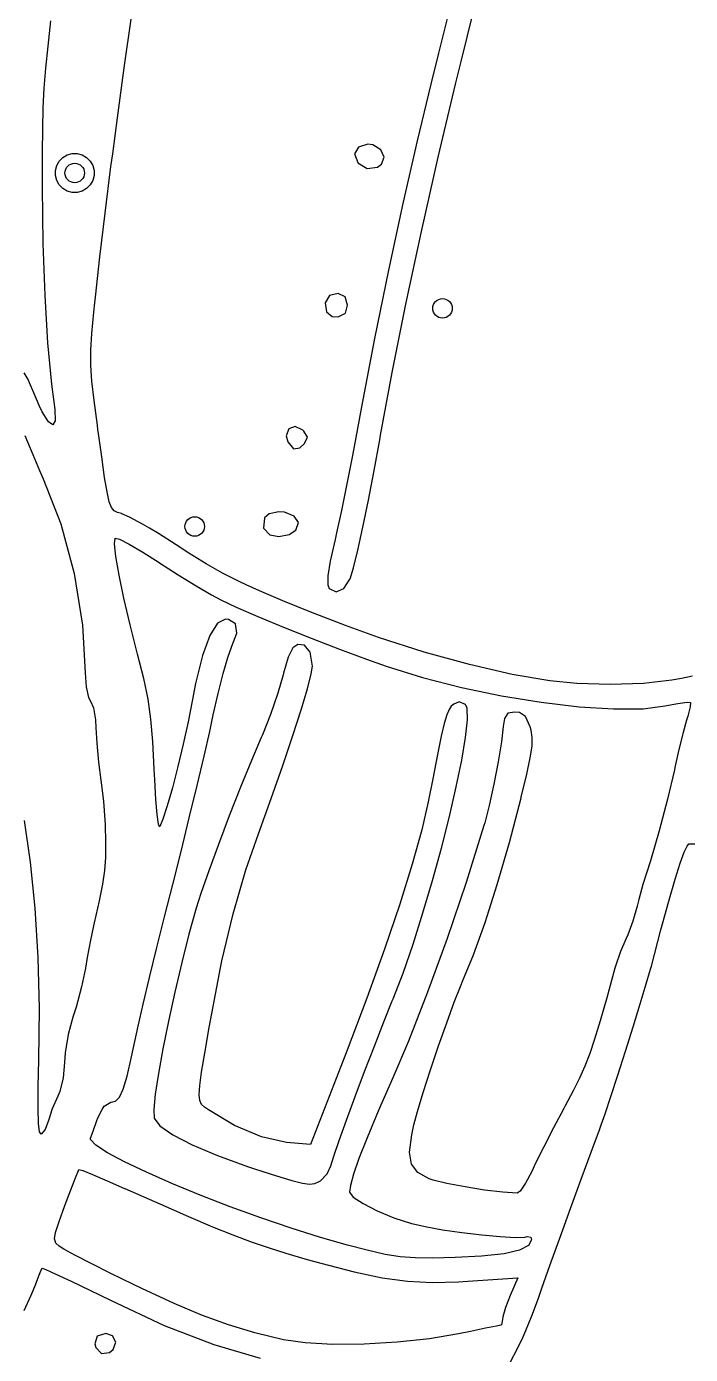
# Model space of a CAD drawing. Header units: inches. Extents: x -2.16 to 7.19, y -6.87 to -1.22.
# Drawn here: x 5.207 to 5.609, y -5.209 to -4.405 of the extents above; entities that cross this region are included whole.
import ezdxf

# ---------------------------------------------------------------- set-up
doc = ezdxf.new("R2010")
doc.units = ezdxf.units.IN
doc.header["$MEASUREMENT"] = 0
doc.layers.add('Front', color=13, linetype='CONTINUOUS', true_color=0xc83434)

msp = doc.modelspace()

# ---------------------------------------------------------------- linework, layer by layer
at = {"layer": 'Front', "linetype": 'CONTINUOUS'}
for p, q in [((5.46439, -4.3899), (5.45662, -4.42147)), ((5.22182, -4.40181), (5.22001, -4.41718)), ((5.26639, -4.43029), (5.27074, -4.39949)), ((5.47032, -4.42655), (5.4776, -4.39706)), ((5.22001, -4.41718), (5.21867, -4.43046)), ((5.45662, -4.42147), (5.45189, -4.4403)), ((5.46713, -4.43947), (5.47032, -4.42655)), ((5.21867, -4.43046), (5.21775, -4.44259)), ((5.26223, -4.46063), (5.26639, -4.43029)), ((5.21775, -4.44259), (5.21716, -4.45452)), ((5.45189, -4.4403), (5.44358, -4.47451)), ((5.4564, -4.48443), (5.46713, -4.43947)), ((5.21716, -4.45452), (5.21684, -4.4672)), ((5.25935, -4.48244), (5.26223, -4.46063)), ((5.21684, -4.4672), (5.21671, -4.48158)), ((5.41384, -4.47655), (5.40808, -4.47826)), ((5.41689, -4.477), (5.41384, -4.47655)), ((5.42161, -4.47994), (5.41689, -4.477)), ((5.44358, -4.47451), (5.43496, -4.51242)), ((5.21671, -4.48158), (5.21672, -4.49861)), ((5.22703, -4.48681), (5.22921, -4.48463)), ((5.22921, -4.48463), (5.23188, -4.48309)), ((5.23188, -4.48309), (5.23486, -4.48229)), ((5.23486, -4.48229), (5.23794, -4.48229)), ((5.23794, -4.48229), (5.24092, -4.48309)), ((5.24092, -4.48309), (5.24359, -4.48463)), ((5.24359, -4.48463), (5.24577, -4.48681)), ((5.25834, -4.4901), (5.25935, -4.48244)), ((5.40808, -4.47826), (5.40577, -4.48244)), ((5.40577, -4.48244), (5.40766, -4.48768)), ((5.42371, -4.48435), (5.42161, -4.47994)), ((5.42214, -4.48866), (5.42371, -4.48435)), ((5.44621, -4.52944), (5.4564, -4.48443)), ((5.22469, -4.49246), (5.22549, -4.48948)), ((5.22469, -4.49554), (5.22469, -4.49246)), ((5.22549, -4.48948), (5.22703, -4.48681)), ((5.24577, -4.48681), (5.24731, -4.48948)), ((5.24731, -4.48948), (5.24811, -4.49246)), ((5.24811, -4.49246), (5.24811, -4.49554)), ((5.25477, -4.51828), (5.25834, -4.4901)), ((5.40766, -4.48768), (5.40778, -4.48783)), ((5.40778, -4.48783), (5.41332, -4.4912)), ((5.41332, -4.4912), (5.41954, -4.4905)), ((5.41954, -4.4905), (5.42214, -4.48866)), ((5.21672, -4.49861), (5.21673, -4.5028)), ((5.22549, -4.49852), (5.22469, -4.49554)), ((5.22703, -4.50119), (5.22549, -4.49852)), ((5.22921, -4.50337), (5.22703, -4.50119)), ((5.24577, -4.50119), (5.24359, -4.50337)), ((5.24731, -4.49852), (5.24577, -4.50119)), ((5.24811, -4.49554), (5.24731, -4.49852)), ((5.21673, -4.5028), (5.21717, -4.53665)), ((5.23188, -4.50491), (5.22921, -4.50337)), ((5.23486, -4.50571), (5.23188, -4.50491)), ((5.23794, -4.50571), (5.23486, -4.50571)), ((5.24092, -4.50491), (5.23794, -4.50571)), ((5.24359, -4.50337), (5.24092, -4.50491)), ((5.43496, -4.51242), (5.42631, -4.55274)), ((5.25161, -4.54475), (5.25477, -4.51828)), ((5.43683, -4.57331), (5.44621, -4.52944)), ((5.21717, -4.53665), (5.21827, -4.56824)), ((5.2489, -4.5691), (5.25161, -4.54475)), ((5.42631, -4.55274), (5.41788, -4.59421)), ((5.21827, -4.56824), (5.21998, -4.59685)), ((5.24794, -4.57823), (5.24853, -4.5726)), ((5.24853, -4.5726), (5.2489, -4.5691)), ((5.39053, -4.56816), (5.38801, -4.5726)), ((5.38801, -4.5726), (5.38873, -4.57797)), ((5.39587, -4.567), (5.39053, -4.56816)), ((5.40013, -4.5689), (5.39587, -4.567)), ((5.4015, -4.57405), (5.40013, -4.5689)), ((5.42851, -4.61482), (5.43683, -4.57331)), ((5.24673, -4.59108), (5.24794, -4.57823)), ((5.38873, -4.57797), (5.39223, -4.58091)), ((5.39223, -4.58091), (5.39587, -4.5811)), ((5.39587, -4.5811), (5.40034, -4.57894)), ((5.40034, -4.57894), (5.4015, -4.57405)), ((5.21998, -4.59685), (5.22226, -4.62174)), ((5.24611, -4.60133), (5.24673, -4.59108)), ((5.41788, -4.59421), (5.40996, -4.63556)), ((5.24611, -4.6105), (5.24611, -4.60133)), ((5.24676, -4.6201), (5.24611, -4.6105)), ((5.20813, -4.61905), (5.20584, -4.61488)), ((5.20899, -4.62102), (5.20813, -4.61905)), ((5.21162, -4.62709), (5.20899, -4.62102)), ((5.22226, -4.62174), (5.22427, -4.63717)), ((5.24807, -4.63163), (5.24676, -4.6201)), ((5.42151, -4.6528), (5.42851, -4.61482)), ((5.21492, -4.63467), (5.21162, -4.62709)), ((5.2167, -4.63851), (5.21492, -4.63467)), ((5.22427, -4.63717), (5.22462, -4.64399)), ((5.25007, -4.6466), (5.24807, -4.63163)), ((5.40996, -4.63556), (5.40756, -4.64867)), ((5.22043, -4.64454), (5.2167, -4.63851)), ((5.22321, -4.64641), (5.22043, -4.64454)), ((5.22462, -4.64399), (5.22321, -4.64641)), ((5.20616, -4.6529), (5.21099, -4.66445)), ((5.25043, -4.64927), (5.25007, -4.6466)), ((5.25095, -4.65302), (5.25043, -4.64927)), ((5.25271, -4.66587), (5.25095, -4.65302)), ((5.36594, -4.64892), (5.36434, -4.65302)), ((5.36434, -4.65302), (5.36539, -4.65681)), ((5.36984, -4.64745), (5.36594, -4.64892)), ((5.37454, -4.64976), (5.36984, -4.64745)), ((5.37506, -4.65029), (5.37454, -4.64976)), ((5.37721, -4.65396), (5.37506, -4.65029)), ((5.37536, -4.65767), (5.37721, -4.65396)), ((5.40756, -4.64867), (5.4045, -4.665)), ((5.42103, -4.65554), (5.42151, -4.6528)), ((5.36539, -4.65681), (5.36888, -4.66101)), ((5.36888, -4.66101), (5.37269, -4.66033)), ((5.37269, -4.66033), (5.37536, -4.65767)), ((5.41764, -4.67412), (5.42103, -4.65554)), ((5.21099, -4.66445), (5.2151, -4.674)), ((5.2545, -4.67825), (5.25271, -4.66587)), ((5.4045, -4.665), (5.40114, -4.68208)), ((5.2151, -4.674), (5.21737, -4.67905)), ((5.25597, -4.68707), (5.2545, -4.67825)), ((5.41416, -4.69201), (5.41764, -4.67412)), ((5.21737, -4.67905), (5.22803, -4.70634)), ((5.40114, -4.68208), (5.39782, -4.69823)), ((5.2573, -4.69296), (5.25597, -4.68707)), ((5.25867, -4.69658), (5.2573, -4.69296)), ((5.41078, -4.70835), (5.41416, -4.69201)), ((5.26025, -4.69856), (5.25867, -4.69658)), ((5.26223, -4.69956), (5.26025, -4.69856)), ((5.26478, -4.70021), (5.26223, -4.69956)), ((5.26484, -4.70023), (5.26478, -4.70021)), ((5.26957, -4.70226), (5.26484, -4.70023)), ((5.27734, -4.70649), (5.26957, -4.70226)), ((5.35398, -4.70025), (5.35116, -4.7028)), ((5.35987, -4.69905), (5.35398, -4.70025)), ((5.3633, -4.69933), (5.35987, -4.69905)), ((5.36915, -4.70169), (5.3633, -4.69933)), ((5.37176, -4.70567), (5.36915, -4.70169)), ((5.39782, -4.69823), (5.39487, -4.71177)), ((5.22803, -4.70634), (5.23604, -4.73644)), ((5.28159, -4.70902), (5.27734, -4.70649)), ((5.28709, -4.7123), (5.28159, -4.70902)), ((5.35116, -4.7028), (5.35073, -4.70902)), ((5.35073, -4.70902), (5.35448, -4.71301)), ((5.36624, -4.71283), (5.37025, -4.7103)), ((5.37025, -4.7103), (5.37176, -4.70567)), ((5.40767, -4.7223), (5.41078, -4.70835)), ((5.26051, -4.71856), (5.26094, -4.71503)), ((5.26132, -4.72623), (5.26051, -4.71856)), ((5.26094, -4.71503), (5.26096, -4.71501)), ((5.26096, -4.71501), (5.26351, -4.71571)), ((5.26351, -4.71571), (5.26934, -4.71873)), ((5.29775, -4.71909), (5.28709, -4.7123)), ((5.35448, -4.71301), (5.35987, -4.71405)), ((5.35987, -4.71405), (5.36624, -4.71283)), ((5.39392, -4.71588), (5.39105, -4.72892)), ((5.39487, -4.71177), (5.39392, -4.71588)), ((5.26324, -4.73739), (5.26132, -4.72623)), ((5.26934, -4.71873), (5.27759, -4.7236)), ((5.27759, -4.7236), (5.2874, -4.72982)), ((5.30552, -4.72413), (5.29775, -4.71909)), ((5.31584, -4.73051), (5.30552, -4.72413)), ((5.40502, -4.73301), (5.40767, -4.7223)), ((5.2874, -4.72982), (5.28771, -4.73003)), ((5.28771, -4.73003), (5.2989, -4.7372)), ((5.32583, -4.73619), (5.31584, -4.73051)), ((5.39105, -4.72892), (5.38963, -4.73783)), ((5.40301, -4.73964), (5.40502, -4.73301)), ((5.23604, -4.73644), (5.24105, -4.76773)), ((5.26616, -4.75139), (5.26324, -4.73739)), ((5.2989, -4.7372), (5.30984, -4.74395)), ((5.33635, -4.74155), (5.32583, -4.73619)), ((5.34007, -4.74326), (5.33635, -4.74155)), ((5.38963, -4.73783), (5.38957, -4.74326)), ((5.39922, -4.74556), (5.40293, -4.73983)), ((5.40293, -4.73983), (5.40301, -4.73964)), ((5.30984, -4.74395), (5.31917, -4.74944)), ((5.31917, -4.74944), (5.32473, -4.75246)), ((5.34821, -4.74701), (5.34007, -4.74326)), ((5.36227, -4.75295), (5.34821, -4.74701)), ((5.38957, -4.74326), (5.39041, -4.74548)), ((5.39041, -4.74548), (5.39465, -4.74763)), ((5.39465, -4.74763), (5.39922, -4.74556)), ((5.26994, -4.76758), (5.26616, -4.75139)), ((5.32473, -4.75246), (5.33414, -4.75685)), ((5.33414, -4.75685), (5.34716, -4.76247)), ((5.37935, -4.75978), (5.36227, -4.75295)), ((5.32287, -4.76653), (5.31821, -4.77391)), ((5.32769, -4.76405), (5.32287, -4.76653)), ((5.3295, -4.7642), (5.32769, -4.76405)), ((5.3337, -4.76694), (5.3295, -4.7642)), ((5.34716, -4.76247), (5.36266, -4.76887)), ((5.40031, -4.76789), (5.37935, -4.75978)), ((5.24105, -4.76773), (5.24271, -4.79667)), ((5.27445, -4.7853), (5.26994, -4.76758)), ((5.31821, -4.77391), (5.31377, -4.78608)), ((5.33156, -4.78051), (5.33444, -4.7726)), ((5.33444, -4.7726), (5.3337, -4.76694)), ((5.36266, -4.76887), (5.37954, -4.77562)), ((5.4202, -4.77512), (5.40031, -4.76789)), ((5.32899, -4.78727), (5.33128, -4.78107)), ((5.33128, -4.78107), (5.33156, -4.78051)), ((5.3684, -4.78153), (5.36565, -4.7871)), ((5.37139, -4.77943), (5.3684, -4.78153)), ((5.3754, -4.77981), (5.37139, -4.77943)), ((5.37895, -4.78412), (5.3754, -4.77981)), ((5.37954, -4.77562), (5.39668, -4.78225)), ((5.39668, -4.78225), (5.41298, -4.78833)), ((5.44787, -4.78403), (5.4202, -4.77512)), ((5.27815, -4.79994), (5.27445, -4.7853)), ((5.31377, -4.78608), (5.30958, -4.80295)), ((5.32617, -4.79698), (5.32899, -4.78727)), ((5.36565, -4.7871), (5.36279, -4.79685)), ((5.38022, -4.79252), (5.37895, -4.78412)), ((5.41298, -4.78833), (5.42479, -4.79254)), ((5.47532, -4.79163), (5.44787, -4.78403)), ((5.24271, -4.79667), (5.24327, -4.80504)), ((5.32314, -4.80899), (5.32617, -4.79698)), ((5.36255, -4.7978), (5.35934, -4.8088)), ((5.36279, -4.79685), (5.36255, -4.7978)), ((5.37721, -4.80622), (5.37953, -4.79714)), ((5.37953, -4.79714), (5.38022, -4.79252)), ((5.42479, -4.79254), (5.44682, -4.79943)), ((5.50116, -4.79756), (5.47532, -4.79163)), ((5.524, -4.80145), (5.50116, -4.79756)), ((5.61031, -4.79851), (5.60354, -4.80002)), ((5.24327, -4.80504), (5.24468, -4.81145)), ((5.28078, -4.81253), (5.27815, -4.79994)), ((5.30958, -4.80295), (5.30748, -4.8137)), ((5.37345, -4.81888), (5.37721, -4.80622)), ((5.44682, -4.79943), (5.47042, -4.80546)), ((5.47042, -4.80546), (5.49469, -4.8105)), ((5.54023, -4.80299), (5.524, -4.80145)), ((5.56075, -4.80363), (5.54023, -4.80299)), ((5.5806, -4.80298), (5.56075, -4.80363)), ((5.59769, -4.80104), (5.5806, -4.80298)), ((5.60354, -4.80002), (5.59769, -4.80104)), ((5.24468, -4.81145), (5.24588, -4.81368)), ((5.24588, -4.81368), (5.24771, -4.81786)), ((5.28254, -4.82467), (5.28078, -4.81253)), ((5.30748, -4.8137), (5.30504, -4.82616)), ((5.32025, -4.82206), (5.32314, -4.80899)), ((5.35934, -4.8088), (5.35485, -4.82174)), ((5.46908, -4.81423), (5.46581, -4.81562)), ((5.47297, -4.81577), (5.46908, -4.81423)), ((5.49469, -4.8105), (5.51872, -4.81443)), ((5.51872, -4.81443), (5.54161, -4.81712)), ((5.60145, -4.81516), (5.60706, -4.8144)), ((5.60706, -4.8144), (5.60897, -4.81445)), ((5.60897, -4.81445), (5.60879, -4.81712)), ((5.24771, -4.81786), (5.24892, -4.82505)), ((5.31809, -4.83208), (5.32025, -4.82206)), ((5.35485, -4.82174), (5.34995, -4.83407)), ((5.36843, -4.83456), (5.37345, -4.81888)), ((5.46157, -4.82199), (5.46007, -4.8272)), ((5.46292, -4.81874), (5.46157, -4.82199)), ((5.46428, -4.81682), (5.46292, -4.81874)), ((5.46581, -4.81562), (5.46428, -4.81682)), ((5.4739, -4.81805), (5.47297, -4.81577)), ((5.47408, -4.82502), (5.4739, -4.81805)), ((5.49843, -4.82105), (5.49644, -4.82429)), ((5.50274, -4.8203), (5.49843, -4.82105)), ((5.5055, -4.82058), (5.50274, -4.8203)), ((5.50916, -4.82311), (5.5055, -4.82058)), ((5.54161, -4.81712), (5.56246, -4.81844)), ((5.56246, -4.81844), (5.58037, -4.81827)), ((5.58037, -4.81827), (5.59358, -4.81665)), ((5.59358, -4.81665), (5.60145, -4.81516)), ((5.60738, -4.82281), (5.60663, -4.8253)), ((5.60879, -4.81712), (5.60738, -4.82281)), ((5.24892, -4.82505), (5.24918, -4.82981)), ((5.24918, -4.82981), (5.24968, -4.8391)), ((5.2837, -4.83816), (5.28254, -4.82467)), ((5.30504, -4.82616), (5.30205, -4.8397)), ((5.46007, -4.8272), (5.45826, -4.83499)), ((5.47294, -4.83569), (5.47408, -4.82502)), ((5.49579, -4.82905), (5.49464, -4.83828)), ((5.49644, -4.82429), (5.49579, -4.82905)), ((5.51195, -4.82935), (5.50916, -4.82311)), ((5.51254, -4.83135), (5.51195, -4.82935)), ((5.60663, -4.8253), (5.60458, -4.83268)), ((5.24968, -4.8391), (5.2508, -4.85072)), ((5.28451, -4.85483), (5.2837, -4.83816)), ((5.31467, -4.84704), (5.31809, -4.83208)), ((5.34925, -4.83568), (5.3433, -4.84964)), ((5.34995, -4.83407), (5.34925, -4.83568)), ((5.36232, -4.85269), (5.36843, -4.83456)), ((5.45826, -4.83499), (5.45598, -4.84599)), ((5.47064, -4.84942), (5.47294, -4.83569)), ((5.49464, -4.83828), (5.49259, -4.85054)), ((5.51327, -4.83568), (5.51254, -4.83135)), ((5.51316, -4.84092), (5.51327, -4.83568)), ((5.60458, -4.83268), (5.60206, -4.84291)), ((5.30205, -4.8397), (5.29878, -4.85336)), ((5.31047, -4.86485), (5.31467, -4.84704)), ((5.45598, -4.84599), (5.45306, -4.86081)), ((5.5121, -4.84804), (5.51316, -4.84092)), ((5.60206, -4.84291), (5.59958, -4.85394)), ((5.2508, -4.85072), (5.25223, -4.86155)), ((5.2848, -4.86143), (5.28451, -4.85483)), ((5.29878, -4.85336), (5.29548, -4.86616)), ((5.3433, -4.84964), (5.3367, -4.86587)), ((5.3553, -4.87271), (5.36232, -4.85269)), ((5.46733, -4.86558), (5.47064, -4.84942)), ((5.49259, -4.85054), (5.48999, -4.86401)), ((5.50996, -4.85802), (5.5121, -4.84804)), ((5.59958, -4.85394), (5.59929, -4.8553)), ((5.25223, -4.86155), (5.25374, -4.87434)), ((5.28548, -4.8732), (5.2848, -4.86143)), ((5.45306, -4.86081), (5.45036, -4.87474)), ((5.50661, -4.87185), (5.50996, -4.85802)), ((5.59929, -4.8553), (5.59518, -4.8731)), ((5.29548, -4.86616), (5.29239, -4.87711)), ((5.30574, -4.88443), (5.31047, -4.86485)), ((5.3367, -4.86587), (5.3299, -4.8832)), ((5.46318, -4.88355), (5.46733, -4.86558)), ((5.48999, -4.86401), (5.48719, -4.87687)), ((5.25374, -4.87434), (5.25477, -4.88858)), ((5.28624, -4.8824), (5.28548, -4.8732)), ((5.29239, -4.87711), (5.28978, -4.88525)), ((5.34757, -4.89405), (5.3553, -4.87271)), ((5.45036, -4.87474), (5.44652, -4.89152)), ((5.48719, -4.87687), (5.48456, -4.88731)), ((5.49944, -4.8993), (5.50653, -4.87216)), ((5.50653, -4.87216), (5.50661, -4.87185)), ((5.59518, -4.8731), (5.59012, -4.8923)), ((5.20966, -4.91123), (5.20602, -4.88606)), ((5.28701, -4.88821), (5.28624, -4.8824)), ((5.28978, -4.88525), (5.2879, -4.88959)), ((5.30072, -4.90475), (5.30574, -4.88443)), ((5.3299, -4.8832), (5.32333, -4.90047)), ((5.45833, -4.90269), (5.46318, -4.88355)), ((5.48456, -4.88731), (5.48405, -4.88905)), ((5.25477, -4.88858), (5.25507, -4.89905)), ((5.28772, -4.88983), (5.28701, -4.88821)), ((5.2879, -4.88959), (5.28772, -4.88983)), ((5.34002, -4.91589), (5.34757, -4.89405)), ((5.44652, -4.89152), (5.44071, -4.91231)), ((5.48405, -4.88905), (5.47324, -4.92343)), ((5.59012, -4.8923), (5.58481, -4.91034)), ((5.25507, -4.89905), (5.25492, -4.90827)), ((5.32333, -4.90047), (5.31746, -4.9165)), ((5.45294, -4.92237), (5.45833, -4.90269)), ((5.49212, -4.92475), (5.49944, -4.8993)), ((5.60517, -4.90522), (5.60698, -4.90141)), ((5.60698, -4.90141), (5.60814, -4.90006)), ((5.60814, -4.90006), (5.61167, -4.90015)), ((5.21242, -4.93908), (5.20966, -4.91123)), ((5.25492, -4.90827), (5.25436, -4.9163)), ((5.29568, -4.92474), (5.30072, -4.90475)), ((5.58481, -4.91034), (5.58239, -4.9178)), ((5.60281, -4.91178), (5.60517, -4.90522)), ((5.25436, -4.9163), (5.25319, -4.92461)), ((5.31746, -4.9165), (5.31272, -4.93011)), ((5.33224, -4.94248), (5.34002, -4.91589)), ((5.44071, -4.91231), (5.43312, -4.93658)), ((5.58239, -4.9178), (5.58024, -4.9248)), ((5.59979, -4.92153), (5.60281, -4.91178)), ((5.25319, -4.92461), (5.25119, -4.93466)), ((5.29094, -4.94348), (5.29568, -4.92474)), ((5.44716, -4.94196), (5.45294, -4.92237)), ((5.47324, -4.92343), (5.46172, -4.95744)), ((5.48482, -4.94769), (5.49212, -4.92475)), ((5.58024, -4.9248), (5.57775, -4.93383)), ((5.59595, -4.93488), (5.59979, -4.92153)), ((5.25119, -4.93466), (5.24814, -4.94791)), ((5.31272, -4.93011), (5.30988, -4.93905)), ((5.57775, -4.93383), (5.57674, -4.9378)), ((5.59119, -4.95224), (5.59595, -4.93488)), ((5.21423, -4.96884), (5.21242, -4.93908)), ((5.28615, -4.96277), (5.29094, -4.94348)), ((5.30988, -4.93905), (5.3055, -4.9548)), ((5.32547, -4.97093), (5.33224, -4.94248)), ((5.43312, -4.93658), (5.42391, -4.96381)), ((5.44116, -4.96083), (5.44716, -4.94196)), ((5.57674, -4.9378), (5.57411, -4.94682)), ((5.24772, -4.94967), (5.24587, -4.95833)), ((5.24814, -4.94791), (5.24772, -4.94967)), ((5.47781, -4.96731), (5.48482, -4.94769)), ((5.57411, -4.94682), (5.57109, -4.9551)), ((5.24587, -4.95833), (5.24388, -4.96896)), ((5.3055, -4.9548), (5.30114, -4.97198)), ((5.46172, -4.95744), (5.44994, -4.9899)), ((5.56988, -4.9578), (5.56667, -4.96537)), ((5.57109, -4.9551), (5.56988, -4.9578)), ((5.58537, -4.97405), (5.59119, -4.95224)), ((5.2817, -4.98098), (5.28615, -4.96277)), ((5.42391, -4.96381), (5.41327, -4.99349)), ((5.43508, -4.97834), (5.44116, -4.96083)), ((5.47135, -4.9828), (5.47781, -4.96731)), ((5.56667, -4.96537), (5.56371, -4.97412)), ((5.21502, -4.99974), (5.21423, -4.96884)), ((5.24281, -4.9753), (5.24052, -4.98661)), ((5.24388, -4.96896), (5.24281, -4.9753)), ((5.30114, -4.97198), (5.29696, -4.98979)), ((5.31931, -5.0028), (5.32547, -4.97093)), ((5.56337, -4.9753), (5.55838, -4.99326)), ((5.56371, -4.97412), (5.56337, -4.9753)), ((5.58486, -4.97592), (5.58537, -4.97405)), ((5.27782, -4.99717), (5.2817, -4.98098)), ((5.42908, -4.99387), (5.43508, -4.97834)), ((5.4698, -4.98636), (5.47135, -4.9828)), ((5.58227, -4.98489), (5.58486, -4.97592)), ((5.24052, -4.98661), (5.23728, -4.99892)), ((5.29696, -4.98979), (5.29311, -5.00746)), ((5.44994, -4.9899), (5.43831, -5.01964)), ((5.46608, -4.99593), (5.4698, -4.98636)), ((5.57865, -4.99691), (5.58227, -4.98489)), ((5.2147, -5.03103), (5.21502, -4.99974)), ((5.23728, -4.99892), (5.23534, -5.00506)), ((5.27475, -5.0104), (5.27782, -4.99717)), ((5.41327, -4.99349), (5.40135, -5.02509)), ((5.42341, -5.00794), (5.42857, -4.99513)), ((5.42857, -4.99513), (5.42908, -4.99387)), ((5.46155, -5.00837), (5.46608, -4.99593)), ((5.55838, -4.99326), (5.55438, -5.00728)), ((5.57435, -5.01085), (5.57865, -4.99691)), ((5.23534, -5.00506), (5.23248, -5.01557)), ((5.29311, -5.00746), (5.28976, -5.02419)), ((5.3178, -5.01136), (5.31931, -5.0028)), ((5.41772, -5.02248), (5.42341, -5.00794)), ((5.55438, -5.00728), (5.55106, -5.01827)), ((5.23248, -5.01557), (5.23063, -5.02661)), ((5.27271, -5.01974), (5.27475, -5.0104)), ((5.31511, -5.02679), (5.3178, -5.01136)), ((5.45664, -5.02245), (5.46155, -5.00837)), ((5.56973, -5.0256), (5.57435, -5.01085)), ((5.27077, -5.02898), (5.27271, -5.01974)), ((5.41184, -5.03783), (5.41772, -5.02248)), ((5.43831, -5.01964), (5.42896, -5.04165)), ((5.45178, -5.03692), (5.45664, -5.02245)), ((5.55106, -5.01827), (5.54809, -5.0271)), ((5.21432, -5.04676), (5.2147, -5.03103)), ((5.23063, -5.02661), (5.23024, -5.03256)), ((5.26806, -5.04075), (5.27077, -5.02898)), ((5.28976, -5.02419), (5.28706, -5.03921)), ((5.31321, -5.03826), (5.31511, -5.02679)), ((5.40135, -5.02509), (5.39752, -5.03497)), ((5.54809, -5.0271), (5.54515, -5.03467)), ((5.56513, -5.04004), (5.56973, -5.0256)), ((5.23024, -5.03256), (5.22941, -5.04171)), ((5.28706, -5.03921), (5.28516, -5.05173)), ((5.31209, -5.04643), (5.31321, -5.03826)), ((5.39752, -5.03497), (5.37908, -5.08214)), ((5.4061, -5.05309), (5.41184, -5.03783)), ((5.44737, -5.05054), (5.45178, -5.03692)), ((5.54515, -5.03467), (5.5419, -5.04187)), ((5.56092, -5.05305), (5.56513, -5.04004)), ((5.21423, -5.06027), (5.21432, -5.04676)), ((5.22941, -5.04171), (5.22734, -5.05007)), ((5.26572, -5.0487), (5.26806, -5.04075)), ((5.31172, -5.05197), (5.31209, -5.04643)), ((5.42896, -5.04165), (5.4201, -5.06183)), ((5.5419, -5.04187), (5.53804, -5.04959)), ((5.22617, -5.0528), (5.22272, -5.06051)), ((5.22734, -5.05007), (5.22617, -5.0528)), ((5.25831, -5.05655), (5.26112, -5.05591)), ((5.26112, -5.05591), (5.2635, -5.05352)), ((5.2635, -5.05352), (5.26572, -5.0487)), ((5.28516, -5.05173), (5.28423, -5.06097)), ((5.31207, -5.05555), (5.31172, -5.05197)), ((5.31314, -5.05784), (5.31207, -5.05555)), ((5.40084, -5.06735), (5.4061, -5.05309)), ((5.44385, -5.06208), (5.44737, -5.05054)), ((5.53804, -5.04959), (5.53322, -5.05872)), ((5.55744, -5.06351), (5.56092, -5.05305)), ((5.21449, -5.0694), (5.21423, -5.06027)), ((5.22272, -5.06051), (5.22049, -5.06761)), ((5.2504, -5.06592), (5.25301, -5.06097)), ((5.25301, -5.06097), (5.25413, -5.05884)), ((5.25413, -5.05884), (5.25831, -5.05655)), ((5.28423, -5.06097), (5.28441, -5.06608)), ((5.31489, -5.05949), (5.31314, -5.05784)), ((5.31729, -5.06118), (5.31489, -5.05949)), ((5.33303, -5.07069), (5.31729, -5.06118)), ((5.4201, -5.06183), (5.41328, -5.07799)), ((5.44164, -5.0703), (5.44385, -5.06208)), ((5.53236, -5.06033), (5.52621, -5.07201)), ((5.53322, -5.05872), (5.53236, -5.06033)), ((5.55504, -5.0703), (5.55744, -5.06351)), ((5.21512, -5.07448), (5.21449, -5.0694)), ((5.22049, -5.06761), (5.21851, -5.07311)), ((5.24746, -5.07411), (5.24982, -5.06756)), ((5.24982, -5.06756), (5.2504, -5.06592)), ((5.28441, -5.06608), (5.28785, -5.07073)), ((5.28785, -5.07073), (5.29571, -5.07623)), ((5.34945, -5.07755), (5.33303, -5.07069)), ((5.3964, -5.07969), (5.40084, -5.06735)), ((5.44037, -5.07623), (5.44164, -5.0703)), ((5.52621, -5.07201), (5.52027, -5.0836)), ((5.55392, -5.07328), (5.55504, -5.0703)), ((5.21613, -5.07584), (5.21512, -5.07448)), ((5.21851, -5.07311), (5.21613, -5.07584)), ((5.24594, -5.07828), (5.24746, -5.07411)), ((5.24597, -5.07916), (5.24594, -5.07828)), ((5.24908, -5.08251), (5.24597, -5.07916)), ((5.29571, -5.07623), (5.30749, -5.08233)), ((5.36461, -5.08082), (5.34945, -5.07755)), ((5.39313, -5.08921), (5.3964, -5.07969)), ((5.41328, -5.07799), (5.4083, -5.09057)), ((5.4391, -5.08674), (5.44037, -5.07623)), ((5.5489, -5.08674), (5.55392, -5.07328)), ((5.25615, -5.08708), (5.24908, -5.08251)), ((5.26658, -5.09263), (5.25615, -5.08708)), ((5.30749, -5.08233), (5.32274, -5.08879)), ((5.37908, -5.08214), (5.36461, -5.08082)), ((5.44026, -5.09404), (5.4391, -5.08674)), ((5.52027, -5.0836), (5.51533, -5.09348)), ((5.54289, -5.10309), (5.5489, -5.08674)), ((5.27981, -5.09891), (5.26658, -5.09263)), ((5.32274, -5.08879), (5.34096, -5.09537)), ((5.34096, -5.09537), (5.34525, -5.09679)), ((5.38915, -5.09995), (5.39136, -5.09499)), ((5.39136, -5.09499), (5.39313, -5.08921)), ((5.4083, -5.09057), (5.40501, -5.10003)), ((5.44413, -5.09908), (5.44026, -5.09404)), ((5.51533, -5.09348), (5.51295, -5.09846)), ((5.23406, -5.10959), (5.23691, -5.10219)), ((5.23691, -5.10219), (5.23863, -5.09787)), ((5.23863, -5.09787), (5.23893, -5.0972)), ((5.23893, -5.0972), (5.24124, -5.09792)), ((5.24124, -5.09792), (5.24721, -5.10031)), ((5.24721, -5.10031), (5.25593, -5.10401)), ((5.25593, -5.10401), (5.26652, -5.10865)), ((5.29524, -5.10568), (5.27981, -5.09891)), ((5.34525, -5.09679), (5.35849, -5.10106)), ((5.35849, -5.10106), (5.36786, -5.10392)), ((5.36786, -5.10392), (5.37425, -5.10554)), ((5.38438, -5.10451), (5.38513, -5.10411)), ((5.38513, -5.10411), (5.38915, -5.09995)), ((5.40501, -5.10003), (5.40323, -5.10684)), ((5.45097, -5.10279), (5.44413, -5.09908)), ((5.45332, -5.1036), (5.45097, -5.10279)), ((5.46168, -5.10568), (5.45332, -5.1036)), ((5.51295, -5.09846), (5.50925, -5.10553)), ((5.53639, -5.12093), (5.54289, -5.10309)), ((5.23049, -5.11898), (5.23406, -5.10959)), ((5.26652, -5.10865), (5.26669, -5.10872)), ((5.26669, -5.10872), (5.28789, -5.11809)), ((5.31229, -5.11271), (5.29524, -5.10568)), ((5.37425, -5.10554), (5.37855, -5.10606)), ((5.37855, -5.10606), (5.38163, -5.10567)), ((5.38163, -5.10567), (5.38438, -5.10451)), ((5.40323, -5.10684), (5.40277, -5.11088)), ((5.40277, -5.11088), (5.40497, -5.11389)), ((5.47263, -5.10779), (5.46168, -5.10568)), ((5.48449, -5.10965), (5.47263, -5.10779)), ((5.49558, -5.11099), (5.48449, -5.10965)), ((5.5042, -5.11153), (5.49558, -5.11099)), ((5.50594, -5.11027), (5.5042, -5.11153)), ((5.50925, -5.10553), (5.50594, -5.11027)), ((5.22689, -5.12868), (5.23049, -5.11898)), ((5.28789, -5.11809), (5.30534, -5.1257)), ((5.33038, -5.11974), (5.31229, -5.11271)), ((5.34893, -5.12654), (5.33038, -5.11974)), ((5.40497, -5.11389), (5.41088, -5.11784)), ((5.41088, -5.11784), (5.41943, -5.1222)), ((5.30534, -5.1257), (5.31982, -5.13185)), ((5.36736, -5.13285), (5.34893, -5.12654)), ((5.41943, -5.1222), (5.42958, -5.12641)), ((5.42958, -5.12641), (5.44023, -5.12995)), ((5.52992, -5.13881), (5.53639, -5.12093)), ((5.22417, -5.1393), (5.22476, -5.13529)), ((5.22476, -5.13529), (5.22689, -5.12868)), ((5.31982, -5.13185), (5.33215, -5.13684)), ((5.38508, -5.13845), (5.36736, -5.13285)), ((5.44023, -5.12995), (5.44036, -5.12999)), ((5.44036, -5.12999), (5.44839, -5.13184)), ((5.44839, -5.13184), (5.4589, -5.13369)), ((5.4589, -5.13369), (5.47076, -5.13539)), ((5.47076, -5.13539), (5.48281, -5.13683)), ((5.22496, -5.14174), (5.22417, -5.1393)), ((5.227, -5.14367), (5.22496, -5.14174)), ((5.22976, -5.14537), (5.227, -5.14367)), ((5.33215, -5.13684), (5.34311, -5.14097)), ((5.34311, -5.14097), (5.3535, -5.14455)), ((5.3535, -5.14455), (5.36411, -5.14788)), ((5.4015, -5.14308), (5.38508, -5.13845)), ((5.41342, -5.14614), (5.4015, -5.14308)), ((5.48281, -5.13683), (5.49393, -5.13786)), ((5.49393, -5.13786), (5.50297, -5.13837)), ((5.50297, -5.13837), (5.5088, -5.13822)), ((5.51104, -5.14332), (5.50566, -5.14611)), ((5.5088, -5.13822), (5.51015, -5.13786)), ((5.51015, -5.13786), (5.51244, -5.13829)), ((5.51275, -5.13975), (5.51104, -5.14332)), ((5.51244, -5.13829), (5.51275, -5.13975)), ((5.524, -5.15533), (5.52992, -5.13881)), ((5.23654, -5.14905), (5.22976, -5.14537)), ((5.24631, -5.15411), (5.23654, -5.14905)), ((5.36411, -5.14788), (5.37575, -5.15127)), ((5.37575, -5.15127), (5.38525, -5.15393)), ((5.42428, -5.14862), (5.41342, -5.14614)), ((5.4334, -5.15011), (5.42428, -5.14862)), ((5.44241, -5.15078), (5.4334, -5.15011)), ((5.45297, -5.15083), (5.44241, -5.15078)), ((5.46673, -5.15044), (5.45297, -5.15083)), ((5.48256, -5.14963), (5.46673, -5.15044)), ((5.49628, -5.14819), (5.48256, -5.14963)), ((5.50566, -5.14611), (5.49628, -5.14819)), ((5.21285, -5.16655), (5.21511, -5.16067)), ((5.21511, -5.16067), (5.21654, -5.15725)), ((5.21654, -5.15725), (5.21668, -5.15701)), ((5.21668, -5.15701), (5.21898, -5.15782)), ((5.21898, -5.15782), (5.22504, -5.16053)), ((5.22504, -5.16053), (5.23414, -5.16481)), ((5.25824, -5.16011), (5.24631, -5.15411)), ((5.2715, -5.16664), (5.25824, -5.16011)), ((5.38525, -5.15393), (5.4055, -5.15921)), ((5.4055, -5.15921), (5.42254, -5.1628)), ((5.51914, -5.16905), (5.524, -5.15533)), ((5.20999, -5.1734), (5.21281, -5.16665)), ((5.21281, -5.16665), (5.21285, -5.16655)), ((5.23414, -5.16481), (5.24556, -5.17033)), ((5.27701, -5.1693), (5.2715, -5.16664)), ((5.42254, -5.1628), (5.4378, -5.16488)), ((5.4378, -5.16488), (5.45272, -5.16562)), ((5.45272, -5.16562), (5.46873, -5.1652)), ((5.46873, -5.1652), (5.47428, -5.16486)), ((5.47428, -5.16486), (5.50456, -5.16276)), ((5.50456, -5.16276), (5.49991, -5.17361)), ((5.20577, -5.18258), (5.20999, -5.1734)), ((5.24556, -5.17033), (5.25796, -5.17642)), ((5.25796, -5.17642), (5.29057, -5.19158)), ((5.29667, -5.17844), (5.27701, -5.1693)), ((5.49991, -5.17361), (5.49711, -5.18084)), ((5.513, -5.18581), (5.51698, -5.17513)), ((5.51698, -5.17513), (5.51914, -5.16905)), ((5.31373, -5.18561), (5.29667, -5.17844)), ((5.49711, -5.18084), (5.49545, -5.18651)), ((5.29057, -5.19158), (5.32053, -5.20323)), ((5.32953, -5.19132), (5.31373, -5.18561)), ((5.34543, -5.19605), (5.32953, -5.19132)), ((5.49158, -5.19203), (5.48507, -5.19334)), ((5.49428, -5.19155), (5.49158, -5.19203)), ((5.4947, -5.19121), (5.49428, -5.19155)), ((5.49525, -5.188), (5.4947, -5.19121)), ((5.49545, -5.18651), (5.49525, -5.188)), ((5.50948, -5.19469), (5.513, -5.18581)), ((5.24988, -5.19819), (5.24862, -5.20272)), ((5.25513, -5.19655), (5.24988, -5.19819)), ((5.25929, -5.19792), (5.25513, -5.19655)), ((5.26135, -5.20181), (5.25929, -5.19792)), ((5.36275, -5.20031), (5.34543, -5.19605)), ((5.37579, -5.20224), (5.36275, -5.20031)), ((5.45101, -5.19976), (5.43157, -5.20185)), ((5.46865, -5.19676), (5.45101, -5.19976)), ((5.47585, -5.19525), (5.46865, -5.19676)), ((5.48507, -5.19334), (5.47585, -5.19525)), ((5.49745, -5.21895), (5.50698, -5.2003)), ((5.50698, -5.2003), (5.50948, -5.19469)), ((5.24862, -5.20272), (5.24926, -5.20507)), ((5.24926, -5.20507), (5.25261, -5.20867)), ((5.25261, -5.20867), (5.25737, -5.20796)), ((5.25737, -5.20796), (5.25956, -5.20624)), ((5.25956, -5.20624), (5.26135, -5.20181)), ((5.32053, -5.20323), (5.3486, -5.21152)), ((5.39261, -5.20314), (5.37579, -5.20224)), ((5.41165, -5.203), (5.39261, -5.20314)), ((5.43157, -5.20185), (5.41165, -5.203))]:
    msp.add_line(p, q, dxfattribs=at)
at = {"layer": 'Front'}
for centre in [(5.2364, -4.494), (5.45898, -4.57594), (5.309, -4.708)]:
    msp.add_circle(centre, 0.00591, dxfattribs=at)

doc.saveas('drawing.dxf')
